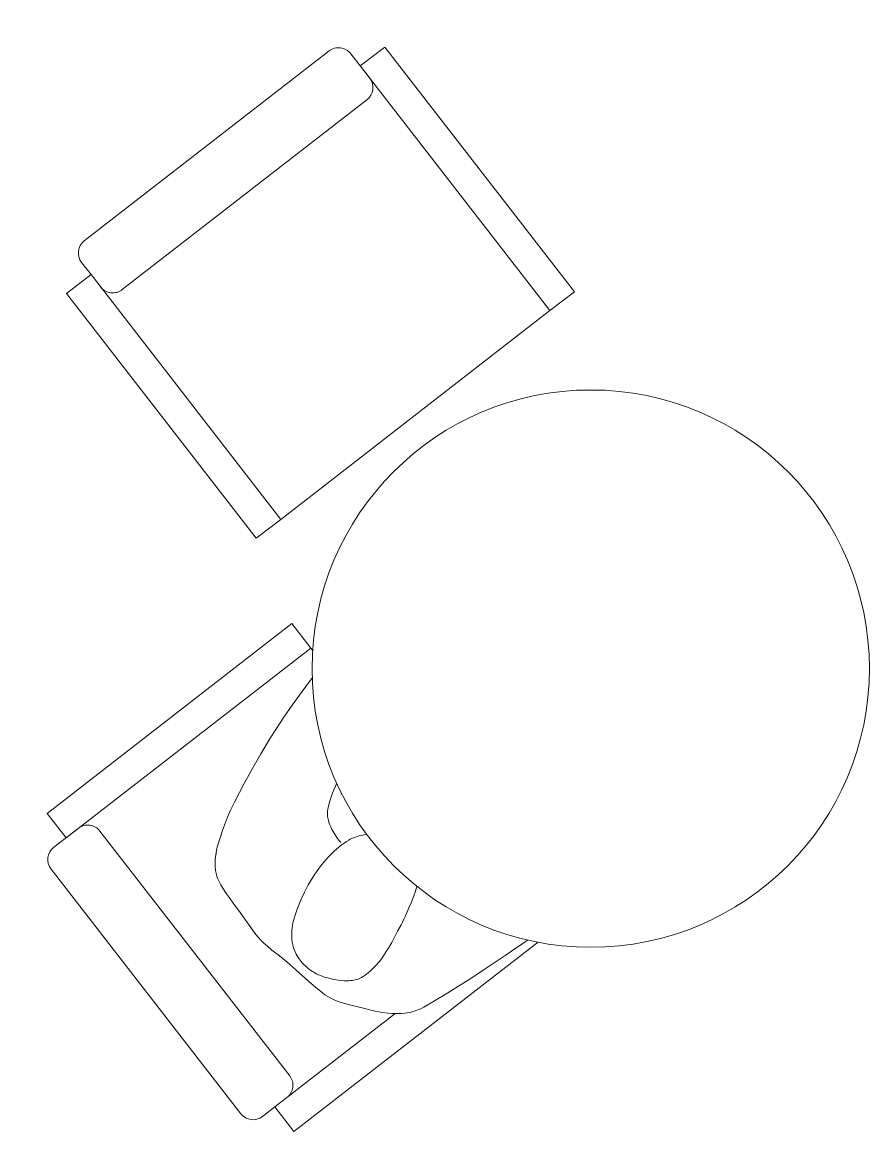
# Model space of a CAD drawing. Header units: millimetres. Extents: x 20521 to 81475, y 14901 to 52339.
# Drawn here: x 62871 to 64239, y 14901 to 16723 of the extents above; entities that cross this region are included whole.
import ezdxf

# ---------------------------------------------------------------- set-up
doc = ezdxf.new("R2010")
doc.units = ezdxf.units.MM
doc.header["$MEASUREMENT"] = 0
doc.layers.add('FURN-FREE', color=1, linetype='Continuous', lineweight=0)
doc.layers.add('PRES-PEOP', color=42, linetype='Continuous', lineweight=0)

# ---------------------------------------------------------------- blocks, each defined once
blk = doc.blocks.new('*U72')
at = {"color": 0, "linetype": 'ByBlock', "lineweight": -2}
for p, q in [((-250, 275), (-225, 275)), ((275, 275), (275, -275))]:
    blk.add_line(p, q, dxfattribs=at)
at = {"color": 0, "linetype": 'ByBlock', "lineweight": -2, "extrusion": (0, 0, -1), "flags": 128}
for points in [[(225, 325), (-275, 325), (-275, 275), (225, 275), (225, 325)], [(225, -275), (-275, -275), (-275, -325), (225, -325), (225, -275)]]:
    blk.add_lwpolyline(points, close=True, dxfattribs=at)
for points in [[(275, 250), (275, -250)], [(175, -250), (175, 250)], [(250, -275), (200, -275)]]:
    blk.add_lwpolyline(points, dxfattribs=at)
at = {"color": 0, "linetype": 'ByBlock', "lineweight": -2}
for centre, start, end in [((-250, 250), 90, 180), ((-200, 250), 360, 90), ((-250, -250), 180, 270), ((-200, -250), 270, 360)]:
    blk.add_arc(centre, 25, start, end, dxfattribs=at)
blk = doc.blocks.new('*U73')
at = {"color": 0, "linetype": 'ByBlock', "lineweight": -2}
for p, q in [((-250, 275), (-225, 275)), ((275, 275), (275, -275))]:
    blk.add_line(p, q, dxfattribs=at)
at = {"color": 0, "linetype": 'ByBlock', "lineweight": -2, "extrusion": (0, 0, -1), "flags": 128}
for points in [[(225, 325), (-275, 325), (-275, 275), (225, 275), (225, 325)], [(225, -275), (-275, -275), (-275, -325), (225, -325), (225, -275)]]:
    blk.add_lwpolyline(points, close=True, dxfattribs=at)
for points in [[(275, 250), (275, -250)], [(175, -250), (175, 250)], [(250, -275), (200, -275)]]:
    blk.add_lwpolyline(points, dxfattribs=at)
at = {"color": 0, "linetype": 'ByBlock', "lineweight": -2}
for centre, start, end in [((-250, 250), 90, 180), ((-200, 250), 360, 90), ((-250, -250), 180, 270), ((-200, -250), 270, 360)]:
    blk.add_arc(centre, 25, start, end, dxfattribs=at)
blk = doc.blocks.new('MAN14')
at = {"color": 0, "linetype": 'ByBlock', "lineweight": -2, "flags": 128}
for points in [[(-0.864, 5.845), (-0.832, 5.888), (-0.805, 5.925), (-0.76, 5.991), (-0.695, 6.092), (-0.631, 6.194), (-0.605, 6.236), (-0.584, 6.274), (-0.548, 6.342), (-0.523, 6.393), (-0.505, 6.431), (-0.48, 6.488), (-0.457, 6.543), (-0.451, 6.563), (-0.45, 6.584), (-0.452, 6.604), (-0.457, 6.626), (-0.464, 6.647), (-0.474, 6.668), (-0.485, 6.689), (-0.497, 6.709), (-0.526, 6.75), (-0.556, 6.788), (-0.588, 6.823), (-0.62, 6.856), (-0.682, 6.916), (-0.738, 6.964), (-0.784, 7.003), (-0.822, 7.033), (-0.852, 7.055), (-0.876, 7.072), (-0.893, 7.085), (-0.906, 7.094), (-0.916, 7.1), (-0.922, 7.103), (-0.927, 7.106), (-0.931, 7.107), (-0.931, 7.106), (-0.93, 7.104), (-0.924, 7.099), (-0.915, 7.091), (-0.902, 7.081), (-0.889, 7.071), (-0.875, 7.062), (-0.861, 7.053), (-0.833, 7.036), (-0.807, 7.02), (-0.76, 6.991), (-0.724, 6.968), (-0.698, 6.95), (-0.68, 6.936), (-0.654, 6.914), (-0.642, 6.903), (-0.631, 6.891), (-0.623, 6.881), (-0.615, 6.871), (-0.608, 6.859), (-0.601, 6.846), (-0.594, 6.833), (-0.58, 6.806), (-0.568, 6.779), (-0.546, 6.724), (-0.528, 6.675), (-0.513, 6.635), (-0.507, 6.618), (-0.501, 6.602), (-0.496, 6.589), (-0.492, 6.577), (-0.488, 6.567), (-0.481, 6.549), (-0.476, 6.537), (-0.472, 6.528), (-0.468, 6.522), (-0.466, 6.519), (-0.464, 6.517), (-0.462, 6.517), (-0.461, 6.517), (-0.459, 6.519), (-0.458, 6.523), (-0.458, 6.527), (-0.457, 6.534), (-0.457, 6.543), (-0.457, 6.833), (-0.457, 7.123), (-0.457, 7.56), (-0.457, 7.996), (-0.458, 8.019), (-0.46, 8.041), (-0.463, 8.062), (-0.466, 8.081), (-0.471, 8.099), (-0.475, 8.116), (-0.487, 8.147), (-0.498, 8.173), (-0.51, 8.195), (-0.522, 8.214), (-0.534, 8.229), (-0.544, 8.242), (-0.554, 8.253), (-0.573, 8.271), (-0.588, 8.283), (-0.6, 8.291), (-0.619, 8.302), (-0.639, 8.312), (-0.66, 8.32), (-0.68, 8.325), (-0.7, 8.328), (-0.719, 8.331), (-0.737, 8.331), (-0.754, 8.331), (-0.77, 8.33), (-0.785, 8.328), (-0.799, 8.326), (-0.824, 8.32), (-0.845, 8.314), (-0.862, 8.307), (-0.876, 8.299), (-0.888, 8.292), (-0.898, 8.286), (-0.906, 8.279), (-0.918, 8.267), (-0.927, 8.258), (-0.932, 8.25), (-0.939, 8.238), (-0.944, 8.225), (-0.962, 8.167), (-0.978, 8.114), (-1.003, 8.021), (-1.02, 7.949), (-1.032, 7.895), (-1.048, 7.813), (-1.061, 7.731), (-1.069, 7.672), (-1.08, 7.585), (-1.09, 7.498), (-1.092, 7.475), (-1.091, 7.452), (-1.09, 7.431), (-1.066, 7.271), (-1.065, 7.251), (-1.064, 7.234), (-1.065, 7.22), (-1.067, 7.194), (-1.072, 7.176), (-1.076, 7.162), (-1.084, 7.142), (-1.09, 7.133), (-1.096, 7.123), (-1.114, 7.099), (-1.133, 7.078), (-1.152, 7.06), (-1.171, 7.045), (-1.189, 7.032), (-1.225, 7.01), (-1.259, 6.993), (-1.503, 6.891), (-1.716, 6.786), (-1.824, 6.734), (-1.932, 6.685)], [(2.137, 2.732), (2.125, 3.008), (2.103, 3.422), (2.079, 3.836), (2.067, 4.015), (2.039, 4.326), (1.986, 4.791), (1.927, 5.263), (1.91, 5.384), (1.893, 5.49), (1.875, 5.582), (1.84, 5.741), (1.809, 5.858), (1.784, 5.945), (1.741, 6.071), (1.694, 6.194), (1.681, 6.221), (1.668, 6.245), (1.653, 6.266), (1.638, 6.285), (1.623, 6.302), (1.608, 6.317), (1.577, 6.344), (1.547, 6.366), (1.52, 6.384), (1.494, 6.399), (1.447, 6.423), (1.41, 6.44), (1.38, 6.452), (1.335, 6.468), (1.288, 6.484), (1.255, 6.494), (1.225, 6.501), (1.197, 6.508), (1.171, 6.512), (1.124, 6.518), (1.084, 6.521), (1.05, 6.522), (1.02, 6.521), (0.994, 6.519), (0.95, 6.514), (0.918, 6.509), (0.87, 6.498), (0.823, 6.484), (0.795, 6.474), (0.769, 6.463), (0.745, 6.451), (0.722, 6.439), (0.701, 6.427), (0.662, 6.401), (0.63, 6.375), (0.603, 6.351), (0.581, 6.328), (0.563, 6.307), (0.548, 6.288), (0.524, 6.253), (0.508, 6.225), (0.498, 6.204), (0.484, 6.171), (0.474, 6.136), (0.455, 6.048), (0.441, 5.966), (0.432, 5.89), (0.423, 5.748), (0.421, 5.625), (0.428, 5.2), (0.426, 5.095), (0.423, 5.016), (0.412, 4.899), (0.393, 4.781), (0.28, 4.22), (0.217, 3.94), (0.183, 3.801), (0.146, 3.662), (0.101, 3.509), (0.066, 3.396), (0.009, 3.226), (-0.05, 3.055), (-0.06, 3.027), (-0.077, 2.977), (-0.084, 2.959), (-0.09, 2.943), (-0.102, 2.916), (-0.112, 2.897), (-0.119, 2.883), (-0.125, 2.874), (-0.135, 2.86), (-0.145, 2.848), (-0.15, 2.843), (-0.155, 2.839), (-0.161, 2.835), (-0.167, 2.832), (-0.179, 2.827), (-0.192, 2.824), (-0.204, 2.821), (-0.217, 2.82), (-0.229, 2.82), (-0.241, 2.82), (-0.263, 2.822), (-0.283, 2.826), (-0.3, 2.83), (-0.315, 2.834), (-0.327, 2.838), (-0.338, 2.843), (-0.355, 2.851), (-0.368, 2.858), (-0.376, 2.863), (-0.388, 2.872), (-0.398, 2.881), (-0.419, 2.904), (-0.437, 2.928), (-0.465, 2.979), (-0.486, 3.03), (-0.501, 3.081), (-0.51, 3.131), (-0.516, 3.18), (-0.52, 3.227), (-0.521, 3.319), (-0.519, 3.402), (-0.501, 3.701), (-0.5, 3.774), (-0.5, 3.829), (-0.505, 3.908), (-0.515, 3.985), (-0.6, 4.45), (-0.643, 4.683), (-0.689, 4.915), (-0.74, 5.149), (-0.781, 5.323), (-0.848, 5.584), (-0.921, 5.845), (-0.931, 5.876), (-0.951, 5.934), (-0.972, 5.983), (-0.992, 6.026), (-1.03, 6.098), (-1.06, 6.152), (-1.154, 6.309), (-1.217, 6.413), (-1.243, 6.451), (-1.266, 6.483), (-1.288, 6.51), (-1.308, 6.533), (-1.327, 6.552), (-1.345, 6.568), (-1.362, 6.582), (-1.392, 6.604), (-1.417, 6.62), (-1.437, 6.63), (-1.469, 6.646), (-1.503, 6.659), (-1.537, 6.67), (-1.568, 6.68), (-1.598, 6.688), (-1.627, 6.694), (-1.653, 6.699), (-1.677, 6.703), (-1.722, 6.708), (-1.76, 6.709), (-1.792, 6.708), (-1.819, 6.705), (-1.842, 6.701), (-1.86, 6.696), (-1.876, 6.691), (-1.889, 6.685), (-1.911, 6.674), (-1.925, 6.664), (-1.936, 6.656), (-1.95, 6.642), (-1.962, 6.626), (-1.985, 6.591), (-2.026, 6.521), (-2.059, 6.456), (-2.087, 6.397), (-2.11, 6.343), (-2.147, 6.246), (-2.173, 6.171), (-2.207, 6.057), (-2.238, 5.943)], [(-1.642, 4.577), (-1.637, 4.705), (-1.628, 4.898), (-1.619, 5.09), (-1.617, 5.121), (-1.61, 5.18), (-1.602, 5.233), (-1.586, 5.325), (-1.575, 5.393), (-1.569, 5.443), (-1.566, 5.479), (-1.564, 5.505), (-1.565, 5.544), (-1.567, 5.562), (-1.569, 5.58), (-1.57, 5.582), (-1.57, 5.584), (-1.571, 5.586), (-1.572, 5.587), (-1.574, 5.589), (-1.575, 5.59), (-1.578, 5.592), (-1.582, 5.593), (-1.585, 5.594), (-1.589, 5.595), (-1.593, 5.596), (-1.597, 5.596), (-1.604, 5.596), (-1.61, 5.596), (-1.622, 5.596), (-1.631, 5.595), (-1.638, 5.595), (-1.643, 5.595), (-1.65, 5.595), (-1.656, 5.595), (-1.666, 5.595), (-1.675, 5.593), (-1.684, 5.59), (-1.691, 5.586), (-1.698, 5.581), (-1.704, 5.576), (-1.71, 5.57), (-1.72, 5.556), (-1.728, 5.541), (-1.735, 5.526), (-1.741, 5.51), (-1.752, 5.48), (-1.769, 5.424), (-1.776, 5.404), (-1.782, 5.388), (-1.788, 5.374), (-1.793, 5.363), (-1.798, 5.354), (-1.803, 5.347), (-1.812, 5.336), (-1.819, 5.329), (-1.825, 5.325), (-1.835, 5.32), (-1.845, 5.318), (-1.861, 5.318), (-1.873, 5.322), (-1.883, 5.328), (-1.891, 5.337), (-1.897, 5.349), (-1.901, 5.362), (-1.903, 5.377), (-1.905, 5.393), (-1.905, 5.409), (-1.904, 5.445), (-1.9, 5.482), (-1.895, 5.519), (-1.882, 5.593), (-1.858, 5.725), (-1.851, 5.772), (-1.847, 5.811), (-1.845, 5.843), (-1.845, 5.869), (-1.847, 5.889), (-1.85, 5.905), (-1.853, 5.918), (-1.857, 5.928), (-1.865, 5.942), (-1.874, 5.951), (-1.881, 5.955), (-1.894, 5.96), (-1.91, 5.961), (-1.93, 5.96), (-1.949, 5.958), (-1.968, 5.956), (-1.986, 5.953), (-2.022, 5.946), (-2.053, 5.938), (-2.08, 5.929), (-2.103, 5.921), (-2.122, 5.912), (-2.139, 5.904), (-2.152, 5.896), (-2.163, 5.889), (-2.182, 5.876), (-2.194, 5.865), (-2.203, 5.856), (-2.214, 5.842), (-2.223, 5.827), (-2.238, 5.797), (-2.264, 5.738), (-2.285, 5.685), (-2.301, 5.636), (-2.314, 5.593), (-2.334, 5.514), (-2.347, 5.453), (-2.355, 5.406), (-2.366, 5.335), (-2.374, 5.263), (-2.377, 5.211), (-2.378, 5.162), (-2.376, 5.117), (-2.373, 5.074), (-2.363, 4.996), (-2.35, 4.928), (-2.336, 4.87), (-2.322, 4.821), (-2.294, 4.736), (-2.272, 4.675), (-2.236, 4.589), (-2.218, 4.547), (-2.2, 4.508), (-2.194, 4.498), (-2.185, 4.489), (-2.175, 4.483), (-2.164, 4.478), (-2.151, 4.474), (-2.138, 4.472), (-2.125, 4.47), (-2.11, 4.469), (-2.081, 4.47), (-2.051, 4.473), (-2.022, 4.477), (-1.965, 4.487), (-1.916, 4.498), (-1.874, 4.508), (-1.84, 4.516), (-1.813, 4.522), (-1.791, 4.526), (-1.774, 4.529), (-1.762, 4.53), (-1.752, 4.531), (-1.745, 4.531), (-1.74, 4.53), (-1.736, 4.529), (-1.731, 4.526), (-1.73, 4.523), (-1.73, 4.52), (-1.731, 4.515), (-1.735, 4.508), (-1.742, 4.5), (-1.75, 4.493), (-1.76, 4.489), (-1.77, 4.485), (-1.782, 4.482), (-1.794, 4.48), (-1.819, 4.479), (-1.845, 4.48), (-1.872, 4.482), (-1.898, 4.485), (-1.948, 4.491), (-1.994, 4.498), (-2.033, 4.503), (-2.067, 4.506), (-2.095, 4.507), (-2.118, 4.506), (-2.137, 4.505), (-2.152, 4.502), (-2.165, 4.499), (-2.175, 4.496), (-2.192, 4.487), (-2.202, 4.48), (-2.209, 4.473), (-2.217, 4.461), (-2.223, 4.446), (-2.257, 4.331), (-2.285, 4.227), (-2.332, 4.041), (-2.364, 3.899), (-2.385, 3.79), (-2.412, 3.626), (-2.432, 3.462), (-2.473, 3.038), (-2.501, 2.723), (-2.533, 2.251), (-2.543, 2.014), (-2.549, 1.776), (-2.55, 1.608), (-2.544, 1.316), (-2.535, 1.098), (-2.516, 0.769), (-2.491, 0.439), (-2.483, 0.357), (-2.474, 0.287), (-2.455, 0.164), (-2.437, 0.072), (-2.407, -0.064), (-2.374, -0.2), (-2.351, -0.283), (-2.328, -0.356), (-2.304, -0.42), (-2.28, -0.475), (-2.258, -0.522), (-2.236, -0.561), (-2.215, -0.594), (-2.196, -0.623), (-2.159, -0.669), (-2.129, -0.701), (-2.105, -0.723), (-2.066, -0.754), (-2.025, -0.781), (-1.962, -0.816), (-1.906, -0.844), (-1.807, -0.89), (-1.732, -0.923), (-1.618, -0.969), (-1.503, -1.014), (-1.188, -1.145), (-1.108, -1.176), (-1.049, -1.197), (-1.003, -1.212), (-0.934, -1.231), (-0.864, -1.246), (-0.806, -1.256), (-0.704, -1.27), (-0.551, -1.287), (-0.474, -1.295), (-0.398, -1.305), (-0.21, -1.334), (0.071, -1.38), (0.213, -1.402), (0.357, -1.42), (0.404, -1.424), (0.448, -1.424), (0.489, -1.423), (0.528, -1.42), (0.599, -1.411), (0.661, -1.399), (0.715, -1.386), (0.809, -1.359), (1.09, -1.265), (1.166, -1.239), (1.232, -1.216), (1.289, -1.194), (1.339, -1.173), (1.424, -1.135), (1.486, -1.103), (1.53, -1.077), (1.563, -1.056), (1.611, -1.024), (1.657, -0.989), (1.687, -0.963), (1.712, -0.939), (1.734, -0.918), (1.752, -0.898), (1.767, -0.88), (1.793, -0.847), (1.812, -0.822), (1.825, -0.803), (1.843, -0.773), (1.861, -0.742), (1.969, -0.539), (2.047, -0.387), (2.159, -0.159), (2.267, 0.072), (2.374, 0.308), (2.53, 0.663), (2.683, 1.021), (2.759, 1.203), (2.813, 1.342), (2.849, 1.446), (2.873, 1.526), (2.889, 1.587), (2.908, 1.678), (2.915, 1.725), (2.921, 1.772), (2.929, 1.868), (2.933, 1.951), (2.934, 2.024), (2.933, 2.151), (2.925, 2.341), (2.915, 2.532), (2.888, 2.997), (2.856, 3.462), (2.851, 3.513), (2.845, 3.558), (2.832, 3.635), (2.812, 3.752), (2.804, 3.81), (2.798, 3.869), (2.798, 3.883), (2.799, 3.895), (2.801, 3.907), (2.805, 3.918), (2.809, 3.928), (2.82, 3.948), (2.833, 3.964), (2.847, 3.98), (2.861, 3.994), (2.891, 4.019), (2.948, 4.062), (2.969, 4.079), (2.986, 4.095), (3.001, 4.109), (3.014, 4.121), (3.033, 4.145), (3.045, 4.164), (3.053, 4.178), (3.058, 4.19), (3.063, 4.209), (3.067, 4.228), (3.069, 4.25), (3.072, 4.292), (3.073, 4.327), (3.072, 4.357), (3.07, 4.383), (3.067, 4.406), (3.064, 4.425), (3.057, 4.457), (3.05, 4.481), (3.044, 4.498), (3.035, 4.524), (3.023, 4.548), (3.015, 4.563), (3.006, 4.577), (2.998, 4.59), (2.981, 4.614), (2.964, 4.634), (2.948, 4.651), (2.933, 4.665), (2.919, 4.676), (2.907, 4.686), (2.895, 4.694), (2.873, 4.708), (2.856, 4.717), (2.842, 4.724), (2.821, 4.733), (2.798, 4.741), (2.768, 4.75), (2.739, 4.758), (2.712, 4.765), (2.686, 4.77), (2.662, 4.774), (2.618, 4.779), (2.581, 4.781), (2.549, 4.781), (2.522, 4.779), (2.5, 4.775), (2.481, 4.771), (2.466, 4.767), (2.453, 4.762), (2.432, 4.752), (2.418, 4.743), (2.408, 4.735), (2.395, 4.723), (2.384, 4.708), (2.373, 4.69), (2.364, 4.672), (2.356, 4.655), (2.35, 4.638), (2.339, 4.604), (2.331, 4.573), (2.325, 4.544), (2.316, 4.493), (2.31, 4.453), (2.303, 4.391), (2.297, 4.33), (2.295, 4.298), (2.294, 4.268), (2.294, 4.241), (2.296, 4.189), (2.301, 4.145), (2.307, 4.106), (2.312, 4.074), (2.325, 4.018), (2.335, 3.977), (2.352, 3.919), (2.36, 3.892), (2.369, 3.865), (2.373, 3.857), (2.378, 3.851), (2.384, 3.846), (2.392, 3.843), (2.4, 3.84), (2.409, 3.838), (2.419, 3.837), (2.429, 3.837), (2.439, 3.837), (2.46, 3.839), (2.481, 3.842), (2.502, 3.846), (2.541, 3.855), (2.576, 3.864), (2.605, 3.873), (2.629, 3.879), (2.648, 3.884), (2.663, 3.888), (2.675, 3.891), (2.684, 3.892), (2.69, 3.893), (2.695, 3.894), (2.699, 3.893), (2.704, 3.892), (2.706, 3.89), (2.706, 3.889), (2.706, 3.885), (2.703, 3.88), (2.698, 3.874), (2.692, 3.869), (2.685, 3.866), (2.677, 3.863), (2.668, 3.86), (2.659, 3.859), (2.64, 3.856), (2.62, 3.856), (2.6, 3.856), (2.58, 3.857), (2.541, 3.859), (2.507, 3.861), (2.477, 3.862), (2.451, 3.863), (2.43, 3.862), (2.412, 3.86), (2.398, 3.858), (2.386, 3.855), (2.376, 3.852), (2.369, 3.849), (2.357, 3.842), (2.349, 3.836), (2.344, 3.83), (2.338, 3.821), (2.334, 3.81), (2.323, 3.764), (2.314, 3.72), (2.302, 3.633), (2.293, 3.555), (2.282, 3.414), (2.273, 3.307), (2.264, 3.227), (2.256, 3.168), (2.239, 3.08), (2.229, 3.038), (2.217, 2.996), (2.149, 2.779), (2.042, 2.451), (1.986, 2.288), (1.927, 2.125), (1.902, 2.058), (1.855, 1.943), (1.819, 1.858), (1.79, 1.794), (1.744, 1.698), (1.72, 1.65), (1.694, 1.601), (1.67, 1.558), (1.646, 1.519), (1.598, 1.449), (1.553, 1.391), (1.511, 1.342), (1.473, 1.301), (1.439, 1.267), (1.376, 1.209), (1.328, 1.169), (1.254, 1.112), (1.178, 1.06), (1.149, 1.042), (1.121, 1.028), (1.095, 1.015), (1.069, 1.004), (1.019, 0.987), (0.974, 0.975), (0.933, 0.967), (0.897, 0.961), (0.864, 0.957), (0.806, 0.953), (0.762, 0.952), (0.694, 0.953), (0.625, 0.958), (0.607, 0.96), (0.59, 0.964), (0.575, 0.968), (0.546, 0.978), (0.521, 0.991), (0.498, 1.005), (0.478, 1.02), (0.442, 1.05), (0.383, 1.108), (0.338, 1.15), (0.302, 1.18), (0.273, 1.199), (0.251, 1.211), (0.233, 1.219), (0.205, 1.229), (0.175, 1.235), (0.113, 1.243), (0.06, 1.247), (0.014, 1.249), (-0.026, 1.248), (-0.06, 1.247), (-0.09, 1.244), (-0.115, 1.241), (-0.159, 1.234), (-0.191, 1.226), (-0.215, 1.22), (-0.249, 1.208), (-0.282, 1.194), (-0.31, 1.18), (-0.336, 1.166), (-0.359, 1.152), (-0.403, 1.122), (-0.439, 1.093), (-0.47, 1.065), (-0.496, 1.038), (-0.518, 1.014), (-0.536, 0.992), (-0.566, 0.951), (-0.587, 0.919), (-0.601, 0.894), (-0.621, 0.854), (-0.639, 0.813), (-0.659, 0.761), (-0.675, 0.713), (-0.702, 0.625), (-0.722, 0.549), (-0.735, 0.484), (-0.745, 0.426), (-0.758, 0.326), (-0.765, 0.25), (-0.77, 0.134), (-0.77, 0.014), (-0.768, -0.067), (-0.763, -0.137), (-0.758, -0.198), (-0.745, -0.302), (-0.733, -0.38), (-0.71, -0.495), (-0.683, -0.611), (-0.667, -0.667), (-0.651, -0.716), (-0.634, -0.758), (-0.619, -0.794), (-0.603, -0.825), (-0.589, -0.851), (-0.562, -0.896), (-0.54, -0.929), (-0.523, -0.952), (-0.495, -0.986), (-0.465, -1.018), (-0.445, -1.037), (-0.425, -1.054), (-0.407, -1.07), (-0.37, -1.096), (-0.337, -1.117), (-0.306, -1.133), (-0.279, -1.147), (-0.254, -1.157), (-0.208, -1.174), (-0.173, -1.184), (-0.145, -1.191), (-0.102, -1.2), (-0.058, -1.207), (-0.025, -1.211), (0.005, -1.213), (0.033, -1.214), (0.059, -1.214), (0.105, -1.212), (0.145, -1.207), (0.18, -1.202), (0.209, -1.196), (0.26, -1.184), (0.297, -1.173), (0.352, -1.154), (0.407, -1.134), (0.46, -1.112), (0.507, -1.09), (0.547, -1.069), (0.582, -1.049), (0.611, -1.029), (0.635, -1.011), (0.656, -0.994), (0.673, -0.978), (0.702, -0.949), (0.722, -0.925), (0.736, -0.906), (0.755, -0.876), (0.771, -0.844), (0.786, -0.81), (0.798, -0.779), (0.818, -0.72), (0.833, -0.669), (0.843, -0.624), (0.851, -0.585), (0.861, -0.517), (0.866, -0.465), (0.87, -0.386), (0.872, -0.306), (0.872, -0.243), (0.868, -0.134), (0.863, -0.053), (0.853, 0.068), (0.843, 0.188), (0.841, 0.211), (0.839, 0.234), (0.833, 0.285), (0.827, 0.336), (0.82, 0.387), (0.806, 0.486), (0.791, 0.574), (0.778, 0.648), (0.766, 0.708), (0.755, 0.756), (0.745, 0.793), (0.737, 0.822), (0.73, 0.844), (0.723, 0.859), (0.718, 0.871), (0.713, 0.879), (0.709, 0.884), (0.702, 0.889), (0.697, 0.889), (0.693, 0.888), (0.688, 0.882), (0.683, 0.871)], [(-0.689, 0.789), (-0.767, 0.819), (-0.833, 0.848), (-0.887, 0.875), (-0.932, 0.9), (-0.97, 0.924), (-1, 0.945), (-1.026, 0.966), (-1.047, 0.984), (-1.064, 1.001), (-1.092, 1.032), (-1.11, 1.056), (-1.123, 1.075), (-1.14, 1.105), (-1.154, 1.137), (-1.178, 1.204), (-1.196, 1.264), (-1.21, 1.318), (-1.22, 1.366), (-1.236, 1.452), (-1.247, 1.517), (-1.259, 1.617), (-1.27, 1.718), (-1.28, 1.853), (-1.285, 1.97), (-1.289, 2.171), (-1.291, 2.32), (-1.295, 2.431), (-1.299, 2.514), (-1.31, 2.639), (-1.328, 2.764), (-1.415, 3.258), (-1.503, 3.752), (-1.561, 4.072), (-1.619, 4.392)], [(1.396, 1.482), (1.321, 1.549), (1.254, 1.605), (1.194, 1.652), (1.141, 1.691), (1.044, 1.755), (0.968, 1.8), (0.91, 1.832), (0.82, 1.876), (0.727, 1.918), (0.691, 1.932), (0.625, 1.956), (0.567, 1.973), (0.516, 1.986), (0.471, 1.995), (0.393, 2.009), (0.333, 2.017), (0.241, 2.027), (0.146, 2.034), (0.066, 2.039), (-0.004, 2.041), (-0.064, 2.041), (-0.117, 2.04), (-0.162, 2.038), (-0.24, 2.03), (-0.298, 2.021), (-0.341, 2.013), (-0.403, 1.997), (-0.465, 1.976), (-0.512, 1.957), (-0.555, 1.937), (-0.595, 1.916), (-0.668, 1.873), (-0.73, 1.83), (-0.783, 1.79), (-0.827, 1.753), (-0.903, 1.684), (-0.957, 1.629), (-0.996, 1.586), (-1.051, 1.521), (-1.104, 1.453)]]:
    blk.add_lwpolyline(points, dxfattribs=at)
blk = doc.blocks.new('*U104')
at = {"color": 7, "linetype": 'ByBlock', "lineweight": -2}
blk.add_wipeout([(255.1, 39.7), (265, -66), (265, -165.8), (241.7, -244.5), (162.6, -415.9), (139.3, -447.2), (68.1, -479.1), (15.6, -491.1), (-111.5, -471.8), (-230.6, -423.9), (-259.8, -385.3), (-277.1, -305.5), (-281.1, -198.4), (-277.1, -76), (-264.5, 34.4), (-247.2, 104.9), (-265.8, 169.5), (-247.9, 240.6), (-250.5, 247.5), (-219.9, 321.7), (-144.1, 357.7), (-132.1, 372.4), (-136.8, 403), (-120.8, 476.1), (-98.8, 490.1), (-78.9, 474.1), (-72.9, 453.5), (-70.9, 309.8), (-116.8, 235.3), (-88.9, 108.3), (-75.1, 45.5), (-72.2, -28.8), (-71.1, -59.6), (-47, -66), (-12.4, 5.8), (12.3, 138.9), (15.6, 220.7), (28.2, 279.9), (66.8, 305.2), (123.3, 291.9), (151.9, 250.6), (177.2, 93.6), (186.5, -74.7), (209.8, 39.1), (202.5, 94.3), (210.5, 123.6), (230.4, 133.5), (257.1, 125.6), (277, 103.6), (280.3, 73.7), (259.7, 53.7)], dxfattribs=at)
at = {"linetype": 'ByBlock', "lineweight": -2, "xscale": 100, "yscale": 100, "zscale": 100}
blk.add_blockref('MAN14', (-26.7, -346.8), dxfattribs=at)
blk = doc.blocks.new('PERSON SITTING')
at = {"color": 7, "linetype": 'ByBlock', "lineweight": -2, "extrusion": (0, 0, -1)}
blk.add_blockref('*U104', (15, 143.1), dxfattribs=at)

msp = doc.modelspace()

# ---------------------------------------------------------------- block references
at = {"layer": 'FURN-FREE', "extrusion": (0, 0, -1)}
for name, p, xscale, yscale, zscale, rotation in [('*U72', (-63336.9, 16306.3), 0.99999909903537, 0.99999909903537, 0.99999909903537, 232.213104108933), ('*U73', (-63287.6, 15326.7), 0.9999990990353708, 0.9999990990353708, 0.9999990990353708, 142.213104108933)]:
    msp.add_blockref(name, p, dxfattribs=dict(at, xscale=xscale, yscale=yscale, zscale=zscale, rotation=rotation))

# ---------------------------------------------------------------- next in the draw order: block references
at = {"layer": 'PRES-PEOP', "color": 7, "extrusion": (0, 0, -1), "rotation": 32.21303420267694}
msp.add_blockref('PERSON SITTING', (-63519.5, 15461), dxfattribs=at)

# ---------------------------------------------------------------- next in the draw order: wipeouts: each hides what was drawn before it
msp.add_wipeout([(64205.2, 15509.2), (64215.1, 15535.7), (64223.3, 15562.8), (64229.7, 15590.3), (64234.4, 15618.2), (64237.4, 15646.3), (64238.6, 15674.6), (64238, 15702.8), (64235.7, 15731), (64231.5, 15759), (64225.7, 15786.6), (64218.1, 15813.8), (64208.8, 15840.5), (64197.8, 15866.6), (64185.3, 15891.9), (64171.1, 15916.4), (64155.5, 15940), (64138.4, 15962.5), (64119.9, 15983.9), (64100.2, 16004.1), (64079.2, 16023), (64057, 16040.6), (64033.8, 16056.7), (64009.6, 16071.4), (63984.6, 16084.5), (63958.7, 16096), (63932.3, 16105.8), (63905.2, 16114), (63877.7, 16120.5), (63849.8, 16125.2), (63821.7, 16128.2), (63793.4, 16129.3), (63765.2, 16128.8), (63737, 16126.4), (63709, 16122.3), (63681.4, 16116.4), (63654.2, 16108.8), (63627.5, 16099.5), (63601.4, 16088.6), (63576.1, 16076), (63551.6, 16061.9), (63528, 16046.2), (63505.5, 16029.2), (63484.1, 16010.7), (63463.9, 15990.9), (63445, 15969.9), (63427.4, 15947.8), (63411.3, 15924.5), (63396.6, 15900.4), (63383.5, 15875.3), (63372, 15849.5), (63362.2, 15823), (63354, 15795.9), (63347.5, 15768.4), (63342.8, 15740.5), (63339.8, 15712.4), (63338.6, 15684.2), (63339.2, 15655.9), (63341.6, 15627.8), (63345.7, 15599.8), (63351.6, 15572.1), (63359.2, 15544.9), (63368.5, 15518.2), (63379.4, 15492.1), (63392, 15466.8), (63406.1, 15442.3), (63421.8, 15418.8), (63438.8, 15396.3), (63457.3, 15374.9), (63477.1, 15354.7), (63498.1, 15335.7), (63520.2, 15318.2), (63543.4, 15302), (63567.6, 15287.4), (63592.7, 15274.3), (63618.5, 15262.8), (63645, 15252.9), (63672.1, 15244.7), (63699.6, 15238.3), (63727.4, 15233.5), (63755.6, 15230.6), (63783.8, 15229.4), (63812.1, 15230), (63840.2, 15232.3), (63868.2, 15236.5), (63895.9, 15242.3), (63923.1, 15249.9), (63949.8, 15259.2), (63975.9, 15270.2), (64001.2, 15282.7), (64025.7, 15296.9), (64049.2, 15312.5), (64071.7, 15329.6), (64093.1, 15348.1), (64113.3, 15367.8), (64132.3, 15388.8), (64149.8, 15411), (64166, 15434.2), (64180.6, 15458.4)]).dxf.layer = 'FURN-FREE'

# ---------------------------------------------------------------- next in the draw order: linework, layer by layer
at = {"layer": 'FURN-FREE'}
msp.add_circle((63788.6, 15679.4), 450, dxfattribs=at)

doc.saveas('drawing.dxf')
